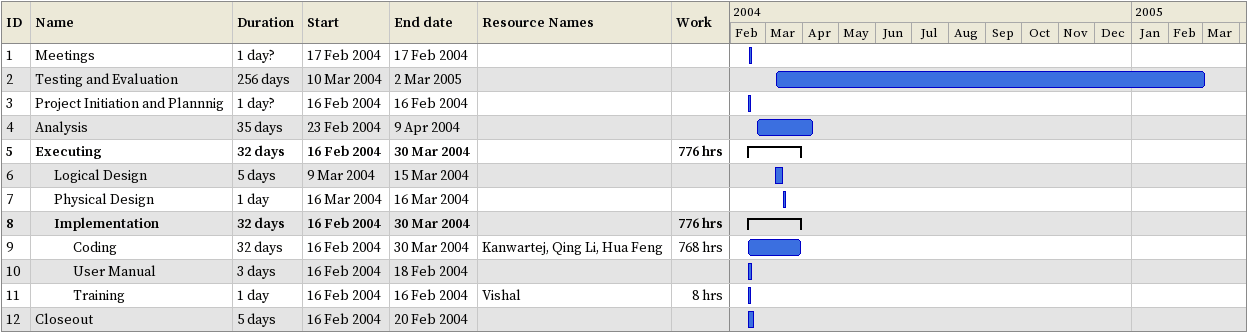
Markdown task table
| ID | Level | Task | Duration | Start | Finish | Resources | Work (h) |
|---|---|---|---|---|---|---|---|
| 1 | 1 | Meetings | 1d? | 2004-02-17 | 2004-02-17 |  |  |
| 2 | 1 | Testing and Evaluation | 256d | 2004-03-10 | 2005-03-02 |  |  |
| 3 | 1 | Project Initiation and Plannnig | 1d? | 2004-02-16 | 2004-02-16 |  |  |
| 4 | 1 | Analysis | 35d | 2004-02-23 | 2004-04-09 |  |  |
| 5 | 1 | **Executing** | 32d | 2004-02-16 | 2004-03-30 |  | 776 |
| 6 | 2 | Logical Design | 5d | 2004-03-09 | 2004-03-15 |  |  |
| 7 | 2 | Physical Design | 1d | 2004-03-16 | 2004-03-16 |  |  |
| 8 | 2 | **Implementation** | 32d | 2004-02-16 | 2004-03-30 |  | 776 |
| 9 | 3 | Coding | 32d | 2004-02-16 | 2004-03-30 | Kanwartej, Qing Li, Hua Feng | 768 |
| 10 | 3 | User Manual | 3d | 2004-02-16 | 2004-02-18 |  |  |
| 11 | 3 | Training | 1d | 2004-02-16 | 2004-02-16 | Vishal | 8 |
| 12 | 1 | Closeout | 5d | 2004-02-16 | 2004-02-20 |  |  |
